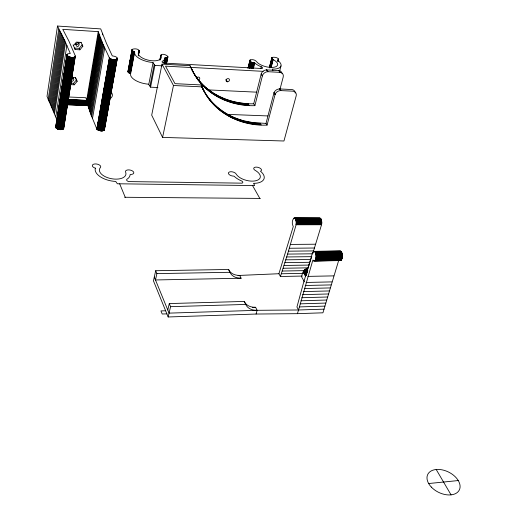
<?xml version="1.0" encoding="UTF-8"?>
<svg xmlns="http://www.w3.org/2000/svg" width="521" height="521" viewBox="0 0 521 521"><rect width="100%" height="100%" fill="white"/><g stroke="black" fill="none" stroke-linecap="round" stroke-linejoin="round"><path stroke-width="0.78" d="M280.409 276.495L287.572 254.092L296.104 224.772C297.322 213.252 289.689 219.152 293.258 226.55L278.917 273.727L280.409 276.495L302.063 276.065M154.294 277.061L169.058 313.128L257.12 310.308L298.54 309.982L312.867 260.051C317.771 264.121 316.84 247.208 312.561 252.685L303.587 282.584L296.937 307.025L298.54 309.982L297.419 313.668L256.072 314.039L168.159 316.976L153.454 280.845L155.694 270.718L228.576 269.474A16.047 11.879 -27.2 0 0 239.699 275.414L278.917 273.727M287.572 254.092L312.691 253.792L321.535 224.746C322.102 222.884 321.744 216.801 318.78 218.605M339.314 260.194C343.573 261.789 343.456 249.904 339.236 251.402M67.079 104.793L87.137 105.405L87.131 101.191L85.822 97.727L68.251 96.984M157.883 87.528L150.569 87.183L154.893 65.438L152.79 62.487A15.422 6.591 12 0 1 134.705 51.963C125.913 48.486 141.445 47.19 138.69 52.048A11.716 5.008 12 0 0 149.319 60.384A11.716 5.008 12 0 0 161.015 56.248C160.312 51.012 173.734 57.942 164.87 57.844L163.9 62.618M131.995 49.756L127.945 71.52L128.733 72.686L130.654 73.565A15.259 6.76 11.8 0 0 148.505 84.187L150.569 87.183M73.148 77.883L72.543 79.127L71.156 79.706M57.499 26.05L64.845 40.833L70.296 53.487C61.146 53.904 73.682 60.514 75.33 55.975L68.902 41.081L62.761 29.332L98.248 31.644L102.533 43.139L109.377 57.896C113.904 62.781 122.481 57.193 112.289 55.884L106.486 43.38L100.709 28.902L57.499 26.05L47.014 96.352L57.128 120.384M48.193 99.57L58.762 29.072M48.961 101.107L59.576 30.524M49.716 102.644L60.377 31.983M50.452 104.193L61.159 33.448M51.175 105.75L61.927 34.914M51.879 107.306L62.683 36.385M52.575 108.869L63.419 37.864M53.253 110.439L64.142 39.342M53.91 112.015L64.845 40.833M54.555 113.598L65.542 42.325M55.799 116.782L66.87 45.327M63.829 127.958C62.533 130.856 56.756 129.794 55.669 127.052L66.962 54.523M55.734 127.378L67.124 54.256M55.78 127.489L67.202 54.177M55.903 127.704L67.085 55.415M55.981 127.814L67.235 55.623M56.066 127.925L67.326 55.721M56.164 128.029L67.43 55.825M56.275 128.133L67.541 55.929M56.392 128.238L67.665 56.027M56.515 128.342L67.795 56.125M56.652 128.44L67.938 56.222M56.796 128.537L68.088 56.314M56.952 128.628L68.244 56.411M57.108 128.72L68.414 56.496M57.277 128.804L68.59 56.581M57.453 128.889L68.765 56.665M57.629 128.974L68.954 56.75M57.818 129.045L69.15 56.822M58.007 129.117L69.345 56.893M58.202 129.188L69.553 56.965M58.404 129.247L69.755 57.03M58.612 129.306L69.97 57.089M58.814 129.358L70.185 57.141M59.029 129.41L70.4 57.193M59.238 129.449L70.622 57.238M59.453 129.488L70.843 57.284M59.668 129.521L71.064 57.317M59.882 129.547L71.286 57.349M60.097 129.566L71.507 57.375M60.306 129.579L71.722 57.395M60.521 129.592L71.944 57.408M60.729 129.592L72.159 57.421M60.937 129.592L72.373 57.421M61.139 129.586L72.582 57.421M61.335 129.573L72.79 57.414M61.53 129.553L72.986 57.401M61.725 129.527L73.181 57.382M61.908 129.495L73.376 57.362M62.084 129.462L73.559 57.33M62.259 129.423L73.735 57.297M62.422 129.371L73.904 57.258M62.579 129.325L74.067 57.219M62.728 129.267L74.223 57.167M62.872 129.208L74.366 57.115M63.008 129.136L74.503 57.056M63.132 129.071L74.627 56.997M63.243 128.993L74.855 56.861M63.445 128.83L74.952 56.782M63.529 128.746L75.115 56.626M63.673 128.563L75.33 55.975M86.649 100.345L98.248 31.644M86.942 102.644L98.71 33.057M99.198 34.471L87.385 104.154L91.051 114.933L96.841 129.006C98.41 130.96 104.141 132.191 104.46 128.928M87.847 105.672L99.7 35.897M88.336 107.202L100.227 37.33M88.837 108.733L100.774 38.775M89.365 110.27L101.341 40.221M102.337 34.907L102.611 33.305M89.905 111.82L101.927 41.68M90.472 113.37L102.533 43.139M91.051 114.933L103.165 44.611M91.657 116.502L103.816 46.089M92.478 118.547L104.695 48.017M96.841 129.006L109.377 57.896M96.926 129.11L109.462 58M97.017 129.221L109.56 58.098M97.114 129.325L109.664 58.202M97.225 129.429L109.781 58.3M97.342 129.527L109.905 58.398M97.473 129.631L110.042 58.495M97.609 129.729L110.185 58.593M97.759 129.827L110.335 58.684M97.909 129.918L110.491 58.775M98.072 130.009L110.66 58.866M98.235 130.094L110.836 58.951M98.41 130.172L111.012 59.029M98.586 130.257L111.201 59.107M98.775 130.328L111.39 59.186M98.964 130.4L111.592 59.257M99.159 130.465L111.794 59.322M99.355 130.53L111.995 59.387M99.557 130.589L112.204 59.446M99.765 130.641L112.419 59.498M99.967 130.686L112.627 59.55M100.175 130.725L112.842 59.596M100.384 130.764L113.064 59.635M100.599 130.797L113.278 59.674M100.807 130.823L113.493 59.7M101.015 130.843L113.708 59.726M101.224 130.856L113.923 59.746M101.426 130.869L114.138 59.759M101.628 130.869L114.346 59.772M101.829 130.869L114.555 59.772M102.025 130.862L114.757 59.772M102.22 130.849L114.952 59.765M102.409 130.83L115.148 59.752M102.591 130.804L115.336 59.733M102.767 130.771L115.519 59.713M102.943 130.738L115.695 59.687M103.106 130.699L115.864 59.648M103.262 130.647L116.027 59.615M103.412 130.602L116.176 59.57M103.555 130.543L116.326 59.524M103.692 130.484L116.463 59.466M103.816 130.419L116.593 59.414M103.933 130.348L116.711 59.348M104.044 130.276L116.821 59.283M104.141 130.198L117.225 58.039M104.304 130.029L117.271 58.144M104.428 129.853L117.323 58.345M127.984 71.787L132.158 49.456M128.062 71.97L132.295 49.319M128.173 72.152L132.38 49.261M128.244 72.243L132.282 50.622M128.322 72.334L132.36 50.713M128.413 72.419L132.451 50.804M128.511 72.51L132.549 50.889M128.615 72.601L132.66 50.98M128.733 72.686L132.77 51.065M128.856 72.771L132.894 51.149M128.98 72.855L133.024 51.234M129.117 72.94L133.168 51.312M129.26 73.018L133.311 51.397M129.41 73.096L133.461 51.468M129.566 73.168L133.617 51.546M129.729 73.24L133.78 51.618M129.892 73.311L133.949 51.683M130.061 73.376L134.118 51.748M130.237 73.435L134.294 51.813M130.413 73.494L134.477 51.872M130.654 73.565L134.659 51.924M138.319 54.614L139.074 50.628M138.247 55.682L139.127 50.713M138.339 55.858L139.205 50.895M138.449 55.389L139.25 51.149M127.951 71.436L128.446 70.784M148.811 84.207L153.096 62.507M149.963 85.991L154.275 64.259M159.96 59.505L160.8 55.291M159.882 59.98L160.937 55.07M160.077 59.948L161.074 54.939M160.357 58.847L160.768 57.206M190.771 67.365L190.002 65.692L162.011 64.148L151.696 115.167L162.585 137.407L283.958 140.996L296.228 95.701A5.164 4.148 -34.9 0 0 292.698 91.168L280.656 90.595A5.184 4.188 -34.3 0 0 275.127 94.314L267.071 125.099C239.588 126.453 211.181 111.266 201.06 84.936L174.978 83.66L165.515 66.147L191.064 67.541C201.178 92.595 228.667 106.597 254.886 105.646L262.428 75.721A5.054 4.148 -34.5 0 1 267.742 71.696L280.168 72.373A5.041 4.109 -35.2 0 1 283.203 77.023L279.998 89.254M164.167 63.451L165.3 57.883M164.349 63.458L165.483 57.89M164.525 63.464L165.658 57.896M164.701 63.458L165.834 57.896M164.87 63.451L166.004 57.89M165.04 63.445L166.173 57.877M165.203 63.425L166.336 57.864M165.352 63.406L166.492 57.844M165.502 63.38L166.642 57.818M165.645 63.354L166.785 57.785M165.782 63.315L166.922 57.753M165.912 63.282L167.052 57.714M166.036 63.236L167.169 57.675M166.153 63.191L167.287 57.629M166.258 63.139L167.495 57.525M166.446 63.028L167.58 57.466M167.736 57.336L166.44 63.692L167.964 56.724M162.585 137.407L173.473 85.503L162.011 64.148M190.002 65.692L191.07 67.496M155.694 270.718L156.893 273.616L155.479 279.966L241.106 278.227L239.699 275.414L238.071 275.446M167.788 310.015L169.286 303.574L244.251 301.425A16.587 11.957 -27.4 0 0 255.622 307.299L257.12 310.308L256.072 314.039M168.159 316.976L170.569 306.674L169.286 303.574M247.944 68.316L249.976 60.195C252.079 58.977 255.283 59.915 256.736 61.797A11.156 4.643 14.5 0 0 273.147 67.359A11.156 4.643 14.5 0 0 273.883 60.013C266.355 55.754 281.594 56.828 277.667 60.377A14.679 6.115 14.5 0 1 272.281 69.124L272.906 70.784M248.159 67.808L250.106 60.071M248.491 66.929L250.262 59.961M248.791 67.639L250.295 61.491L249.976 60.195M248.888 67.73L250.295 61.491M248.992 67.815L250.393 61.576M249.103 67.899L250.497 61.66M249.22 67.984L250.608 61.752M249.344 68.069L250.725 61.836M249.481 68.153L250.848 61.914M249.618 68.231L250.985 61.999M249.761 68.31L251.122 62.077M250.1 67.619L251.265 62.155M250.256 67.691L251.415 62.233M250.412 67.763L251.571 62.305M250.575 67.828L251.734 62.377M250.744 67.893L251.897 62.442M250.914 67.951L252.066 62.507M251.089 68.01L252.236 62.566M251.265 68.062L252.411 62.624M251.441 68.114L252.587 62.683M251.623 68.16L252.77 62.728M251.806 68.205L253.128 62.82L254.932 63.158A14.679 6.115 14.5 0 0 261.236 66.779A2.26 0.951 14.4 0 1 261.881 68.525L163.991 63.087A2.351 1.016 12.3 0 1 162.428 61.224A15.422 6.591 12 0 0 164.877 57.987L164.87 57.844M251.982 68.244L253.31 62.859M252.164 68.277L253.493 62.891M252.346 68.31L253.668 62.924M252.522 68.329L253.851 62.95M252.705 68.355L254.027 62.969M252.88 68.368L254.202 62.989M253.05 68.381L254.378 62.995M253.44 68.388L254.769 63.008M260.852 68.316L261.236 66.779M254.886 105.646L253.714 103.783L261.229 73.904A5.047 4.148 -34.5 0 1 266.524 69.886L278.924 70.569A5.028 4.109 -35.2 0 1 282.004 73.272M269.337 67.717L271.721 58.105M269.337 67.854L272.079 57.512M269.689 67.268L272.164 57.46M269.748 67.359L272.255 57.414M269.898 67.528L272.027 58.769M269.982 67.619L272.19 58.945M270.073 67.704L272.288 59.029M270.178 67.789L272.385 59.114M270.49 67.085L272.496 59.199M270.601 67.17L272.613 59.283M270.725 67.255L272.737 59.368M270.855 67.333L272.867 59.446M270.992 67.411L273.004 59.524M271.135 67.489L273.147 59.602M277.934 60.612L278.273 58.951M278.025 60.781L278.39 59.12M277.895 61.595L278.468 59.29M278.006 61.465L278.507 59.453M267.071 125.099L266.01 123.405L274.033 92.653A5.171 4.188 -34.3 0 1 279.549 88.948L291.571 89.527A5.151 4.148 -34.9 0 1 295.01 91.917M279.608 71.286L280.995 65.952M297.419 313.668L322.929 312.808L338.683 260.454M308.126 268.478C303.938 268.673 301.939 273.395 301.672 276.996L304.401 281.841M311.089 258.774L311.779 256.645L286.693 256.97M283.124 268.263L308.08 267.84L309.708 262.988M73.422 45.692L76.366 42.116L81.074 42.409M75.187 49.534L74.555 48.062L79.238 48.336L82.175 44.786L82.819 46.252L79.882 49.808L75.187 49.534L73.083 44.865M70.53 83.152L73.611 83.301L76.489 79.843L75.337 77.382M70.374 84.636L74.223 84.812L77.115 81.354L76.489 79.843M55.975 126.264L55.669 127.052M71.644 77.942L73.585 78.671M428.659 483.54L458.259 480.551M165.632 310.77L160.95 310.913L162.194 314.013L166.896 313.863M299.341 306.915L324.915 306.114M298.54 309.982L324.088 309.155M170.569 306.674L245.73 304.433A16.639 11.963 -27.4 0 0 257.12 310.308M300.155 303.841L325.755 303.072M252.372 307.403L255.622 307.299M301.802 297.719L327.468 297.003M300.969 300.78L326.608 300.031M302.642 294.658L328.334 293.968M304.355 288.556L330.112 287.924M303.496 291.604L329.22 290.946M305.228 285.508L331.011 284.902M306.107 282.467L331.929 281.887M307.904 276.39L333.792 275.87M282.226 271.031L304.733 270.627M156.893 273.616L229.956 272.294A16.099 11.885 -27.2 0 0 241.106 278.227M281.32 273.772L303.001 273.362M313.551 260.832L340.858 260.415M313.662 260.897L340.754 260.487M313.876 260.982L340.532 260.585M284.915 262.662L309.936 262.291L310.861 259.478L285.808 259.829M284.023 265.476L309.012 265.078M316.136 256.436L342.31 256.104M316.13 256.697L342.304 256.358M316.117 256.951L342.29 256.606M316.097 257.198L342.277 256.853M316.078 257.446L342.251 257.1M316.045 257.693L342.219 257.341M316.013 257.934L342.186 257.582M315.973 258.169L342.141 257.817M315.928 258.396L342.095 258.045M315.876 258.618L342.043 258.266M315.817 258.839L341.984 258.481M315.759 259.048L341.926 258.683M315.693 259.25L341.861 258.885M315.628 259.438L341.783 259.074M315.55 259.621L341.711 259.256M315.472 259.797L341.626 259.432M315.394 259.959L341.542 259.595M315.309 260.116L341.457 259.745M315.218 260.259L341.366 259.888M315.127 260.389L341.268 260.018M315.029 260.507L341.17 260.135M314.931 260.617L341.066 260.24M314.834 260.708L340.962 260.337M330.835 260.507L339.529 260.383M314.958 251.819L341.092 251.526M315.055 251.943L341.196 251.65M315.153 252.073L341.288 251.786M315.244 252.223L341.385 251.93M315.329 252.379L341.476 252.079M315.413 252.542L341.561 252.249M315.492 252.724L341.646 252.425M315.57 252.906L341.73 252.607M315.641 253.102L341.802 252.802M315.713 253.304L341.874 253.004M315.778 253.519L341.939 253.213M315.837 253.74L342.004 253.427M315.889 253.961L342.056 253.649M315.941 254.196L342.108 253.883M315.98 254.43L342.154 254.118M316.019 254.671L342.193 254.352M316.052 254.919L342.225 254.6M316.084 255.166L342.258 254.847M316.104 255.42L342.277 255.095M316.117 255.674L342.297 255.342M316.13 255.928L342.31 255.596M316.136 256.182L342.31 255.85M289.324 248.263L314.502 248.016M288.452 251.187L313.603 250.914M313.583 251.382L340.447 251.057M314.443 251.389L340.669 251.161M314.658 251.519L340.78 251.233M314.756 251.61L340.884 251.324M314.86 251.708L340.988 251.422M290.444 244.427L315.667 244.219M296.104 224.772L321.535 224.746M296.019 220.292L321.444 220.305M296.071 220.5L321.496 220.513M296.117 220.722L321.542 220.735M296.156 220.95L321.587 220.956M296.195 221.178L321.626 221.184M296.221 221.412L321.659 221.418M296.247 221.653L321.685 221.653M296.273 221.894L321.704 221.894M296.286 222.141L321.717 222.135M296.293 222.382L321.731 222.376M296.299 222.63L321.737 222.623M296.299 222.877L321.737 222.864M296.293 223.125L321.731 223.112M296.28 223.366L321.717 223.353M296.267 223.613L321.698 223.594M296.241 223.848L321.678 223.835M296.215 224.089L321.646 224.069M296.182 224.323L321.613 224.297M296.149 224.551L321.574 224.525M294.222 218.032L319.79 218.058M294.02 218.097L320.102 218.136M293.922 218.149L320.304 218.253M295.023 218.299L320.408 218.332M295.114 218.39L320.506 218.423M295.205 218.488L320.597 218.52M295.296 218.605L320.695 218.631M295.387 218.729L320.786 218.755M295.472 218.859L320.871 218.892M295.55 219.009L320.956 219.035M295.628 219.165L321.04 219.191M295.707 219.328L321.118 219.354M295.778 219.504L321.19 219.523M295.843 219.686L321.262 219.706M295.908 219.882L321.327 219.901M295.967 220.083L321.385 220.096M124.675 197.27L260.337 198.423M201.06 84.936C208.205 102.735 224.766 115.512 242.812 120.605L253.173 122.643L266.01 123.405M227.462 114.386L267.931 115.936M67.242 102.018L87.287 102.832M67.248 102.22L87.294 103.028M67.248 102.422L87.294 103.23M67.248 102.624L87.294 103.438M67.248 102.832L87.287 103.64M67.242 103.034L87.287 103.842M67.229 103.243L87.274 104.044M67.222 103.445L87.261 104.246M67.209 103.646L87.248 104.447M67.189 103.848L87.235 104.649M67.17 104.044L87.215 104.845M67.15 104.239L87.189 105.034M67.131 104.428L87.17 105.222M67.105 104.61L87.137 105.405M67.704 99.589L86.922 100.384M67.737 99.706L86.961 100.501M67.776 99.83L87 100.625M67.808 99.96L87.04 100.755M67.841 100.097L87.072 100.892M67.867 100.247L87.105 101.041M67.899 100.403L87.131 101.191M67.925 100.566L87.157 101.354M67.945 100.735L87.183 101.523M67.971 100.905L87.209 101.693M67.99 101.087L87.228 101.875M68.004 101.269L87.241 102.057M68.017 101.458L87.261 102.246M68.03 101.654L87.274 102.435M68.043 101.849L87.281 102.63M191.168 68.205C201.979 91.826 228.485 104.584 253.714 103.783M209.058 89.931L256.964 92.178M71.514 77.473L75.382 77.662L77.115 81.354M173.473 85.503L202.174 86.877M154.893 65.438L162.168 65.828M190.445 67.372L263.17 71.344M71.11 81.25C72.491 81.745 74.334 80.325 73.669 78.847M75.226 44.09C76.431 45.516 79.185 44.233 78.717 42.377M278.924 70.569L280.168 72.373M278.722 70.55L279.959 72.347M279.764 88.954L280.871 90.602M266.739 69.886L267.957 71.696M279.549 88.948L280.656 90.595M266.524 69.886L267.742 71.696M274.033 92.653L275.127 94.314M273.961 92.855L275.055 94.516M261.229 73.904L262.428 75.721M261.171 74.099L262.376 75.923M247.957 103.536L249.11 105.405M260.129 123.19L261.177 124.89M246.974 103.49L248.126 105.359M259.126 123.151L260.174 124.851M245.997 103.432L247.143 105.294M258.123 123.099L259.171 124.799M245.02 103.36L246.166 105.222M257.127 123.028L258.175 124.727M244.043 103.275L245.189 105.138M256.137 122.949L257.179 124.649M243.073 103.178L244.219 105.047M255.147 122.858L256.189 124.558M242.109 103.067L243.248 104.936M254.157 122.754L255.199 124.46M241.138 102.95L242.285 104.819M253.173 122.643L254.215 124.343M225.964 79.439L227.377 81.758M240.181 102.813L241.321 104.682M252.197 122.513L253.232 124.213M239.224 102.67L240.363 104.539M251.22 122.37L252.255 124.076M238.266 102.513L239.406 104.382M250.243 122.22L251.278 123.92M237.322 102.344L238.455 104.213M249.279 122.057L250.308 123.757M236.371 102.162L237.504 104.031M248.315 121.875L249.344 123.581M235.433 101.966L236.56 103.842M247.351 121.686L248.38 123.392M234.496 101.764L235.622 103.633M246.394 121.484L247.423 123.19M233.558 101.549L234.691 103.419M245.443 121.269L246.472 122.976M232.633 101.315L233.76 103.191M244.499 121.048L245.521 122.754M231.708 101.074L232.835 102.95M243.554 120.807L244.583 122.513M230.79 100.82L231.91 102.696M242.46 120.292L243.639 122.266M229.878 100.56L230.998 102.429M241.529 120.032L242.708 121.999M228.966 100.279L230.087 102.155M240.604 119.758L241.783 121.725M228.061 99.993L229.181 101.862M239.686 119.472L240.858 121.439M227.169 99.687L228.283 101.562M238.768 119.172L239.947 121.139M226.277 99.374L227.39 101.25M237.863 118.86L239.035 120.826M225.385 99.055L226.498 100.924M236.957 118.541L238.13 120.507M224.505 98.716L225.619 100.592M236.065 118.202L237.231 120.169M223.633 98.371L224.74 100.24M235.173 117.857L236.339 119.823M222.767 98.007L223.874 99.882M234.287 117.499L235.453 119.465M221.9 97.635L223.008 99.511M233.415 117.127L234.574 119.094M221.047 97.251L222.154 99.127M232.542 116.743L233.701 118.71M220.201 96.86L221.301 98.736M231.676 116.346L232.835 118.319M219.361 96.45L220.461 98.326M230.823 115.942L231.982 117.915M218.52 96.033L219.628 97.909M229.969 115.525L231.129 117.492M217.693 95.604L218.794 97.479M229.129 115.095L230.282 117.062M216.873 95.167L217.973 97.043M228.296 114.653L229.448 116.626M436.194 469.493L451.056 494.852M216.065 94.711L217.159 96.587M227.469 114.203L228.621 116.17M215.258 94.249L216.352 96.124M226.648 113.741L227.801 115.708M214.463 93.78L215.557 95.649M225.834 113.265L226.987 115.232M213.669 93.292L214.763 95.167M225.033 112.777L226.179 114.744M212.887 92.797L213.981 94.672M224.238 112.276L225.385 114.249M212.112 92.289L213.206 94.164M223.45 111.768L224.597 113.734M211.35 91.768L212.438 93.643M222.675 111.247L223.815 113.213M210.595 91.24L211.682 93.116M221.9 110.713L223.047 112.686M209.846 90.7L210.933 92.575M221.145 110.172L222.285 112.139M209.103 90.146L210.191 92.022M220.39 109.618L221.529 111.585M208.374 89.586L209.455 91.462M219.647 109.052L220.787 111.025M207.651 89.013L208.732 90.888M218.911 108.479L220.051 110.445M206.941 88.433L208.022 90.302M218.188 107.893L219.328 109.859M206.231 87.841L207.312 89.71M217.472 107.293L218.612 109.26M205.541 87.235L206.622 89.104M216.769 106.688L217.902 108.655M204.857 86.623L205.932 88.492M216.072 106.069L217.205 108.036M204.18 85.998L205.254 87.867M215.388 105.444L216.521 107.404M203.516 85.366L204.59 87.235M214.711 104.806L215.844 106.766M202.858 84.721L203.932 86.59M214.046 104.154L215.173 106.121M202.213 84.063L203.288 85.932M213.389 103.497L214.522 105.457M201.575 83.399L202.649 85.268M212.744 102.826L213.87 104.786M200.95 82.728L202.024 84.597M212.112 102.149L213.239 104.109M200.338 82.044L201.406 83.907M211.487 101.458L212.614 103.419M199.732 81.348L200.8 83.217M210.875 100.755L212.001 102.722M199.139 80.651L200.207 82.513M210.269 100.052L211.396 102.012M307.012 268.667L307.826 270.08M198.553 79.934L199.621 81.804M209.676 99.329L210.803 101.289M306.791 268.732L307.598 270.145M197.98 79.218L199.048 81.081M209.097 98.599L210.224 100.56M197.42 78.482L198.488 80.351M208.53 97.863L209.65 99.824M306.569 268.81L307.787 270.927M190.386 66.506L191.441 68.362M196.866 77.746L197.934 79.609M201.412 85.757L202.526 87.704M207.97 97.121L209.09 99.075M306.348 268.895L307.162 270.308M196.332 76.997L197.394 78.86M207.423 96.365L208.543 98.319M191.122 67.977L191.826 69.215M201.803 86.623L202.916 88.57M191.52 68.824L192.223 70.061M195.284 75.473L196.866 78.098M202.571 88.127L203.32 89.43M206.368 94.822L208.009 97.557M306.133 268.992L306.941 270.399M191.572 69.046L193.057 71.735M194.287 73.917L195.844 76.561M202.617 88.329L204.16 91.123M205.854 94.041L206.974 96.001M192.431 70.7L194.867 74.985M203.477 90.003L206.472 95.206M305.918 269.09L307.13 271.213M305.71 269.201L307.325 272.027M305.501 269.324L307.116 272.151M305.299 269.448L307.318 272.978M305.104 269.585L306.719 272.411M304.915 269.722L306.53 272.548M304.726 269.871L306.745 273.401M304.551 270.021L306.569 273.558M304.381 270.184L306.804 274.424M304.218 270.347L306.641 274.587M304.069 270.516L306.081 274.053M303.925 270.692L305.938 274.228M303.789 270.868L306.205 275.108M303.658 271.05L306.074 275.29M303.548 271.233L305.957 275.479M303.437 271.415L305.853 275.661M303.346 271.604L305.755 275.85M303.261 271.793L305.671 276.039M303.183 271.982L305.599 276.228M252.542 185.541L259.829 198.416M228.576 269.474L229.956 272.294M244.251 301.425L245.73 304.433M81.009 42.227L82.819 46.252M79.238 48.336L79.882 49.808M119.661 183.802L125.235 197.277M73.611 83.301L74.223 84.812M295.147 92.471A5.151 4.148 -34.9 0 1 295.199 93.051M196.71 77.785A1.823 1.53 -29.7 0 1 199.602 77.759A1.823 1.53 -29.7 0 1 198.123 80.234M110.96 91.781A16.027 7.346 10.6 0 1 109.534 98.97M75.597 44.129C78.235 51.839 82.129 38.287 75.597 44.129M95.363 168.146L95.35 168.179A17.721 9.078 10.7 0 0 115.734 181.438L117.355 183.77L254.639 185.574L253.642 183.32L253.981 183.359A16.737 8.329 14.5 0 0 260.467 171.207A3.973 1.96 14.7 0 0 259.627 167.944A3.973 1.96 14.7 0 0 253.981 167.814L253.714 168.485A3.973 1.96 14.7 0 0 255.466 170.517L256.137 170.934A12.719 6.33 14.5 0 1 255.03 180.917A12.719 6.33 14.5 0 1 236.345 174.346L236.234 174.209A4.044 2.019 14 0 0 231.663 171.761A4.044 2.019 14 0 0 228.459 173.513L228.927 174.307A4.044 2.019 14 0 0 233.577 176.111L234.203 176.293A16.737 8.329 14.5 0 0 241.34 180.833A2.579 1.302 14.3 0 1 242.018 183.158L128.772 181.588A2.703 1.4 11.1 0 1 127.065 179.146A17.721 9.078 10.7 0 0 130.126 174.594L130.628 174.424A4.22 2.156 11.1 0 0 133.806 172.692L133.48 171.865A4.22 2.156 11.1 0 0 128.146 169.898A4.22 2.156 11.1 0 0 125.717 172.321L125.737 172.458A13.468 6.897 10.7 0 1 111.82 178.775A13.468 6.897 10.7 0 1 99.993 168.062L100.299 167.638A4.253 2.169 10.2 0 0 100.097 165.522L99.075 164.792A4.253 2.169 10.2 0 0 92.764 164.688A4.253 2.169 10.2 0 0 95.297 168.127L95.363 168.146M431.297 487.05A17.597 11.299 26.2 0 0 459.32 489.974A17.597 11.299 26.2 0 0 440.004 469.525A17.597 11.299 26.2 0 0 431.297 487.05M227.644 81.751A1.804 1.498 -31.8 0 0 229.292 79.244A1.804 1.498 -31.8 0 0 226.316 79.524A1.804 1.498 -31.8 0 0 227.644 81.751"/></g></svg>
